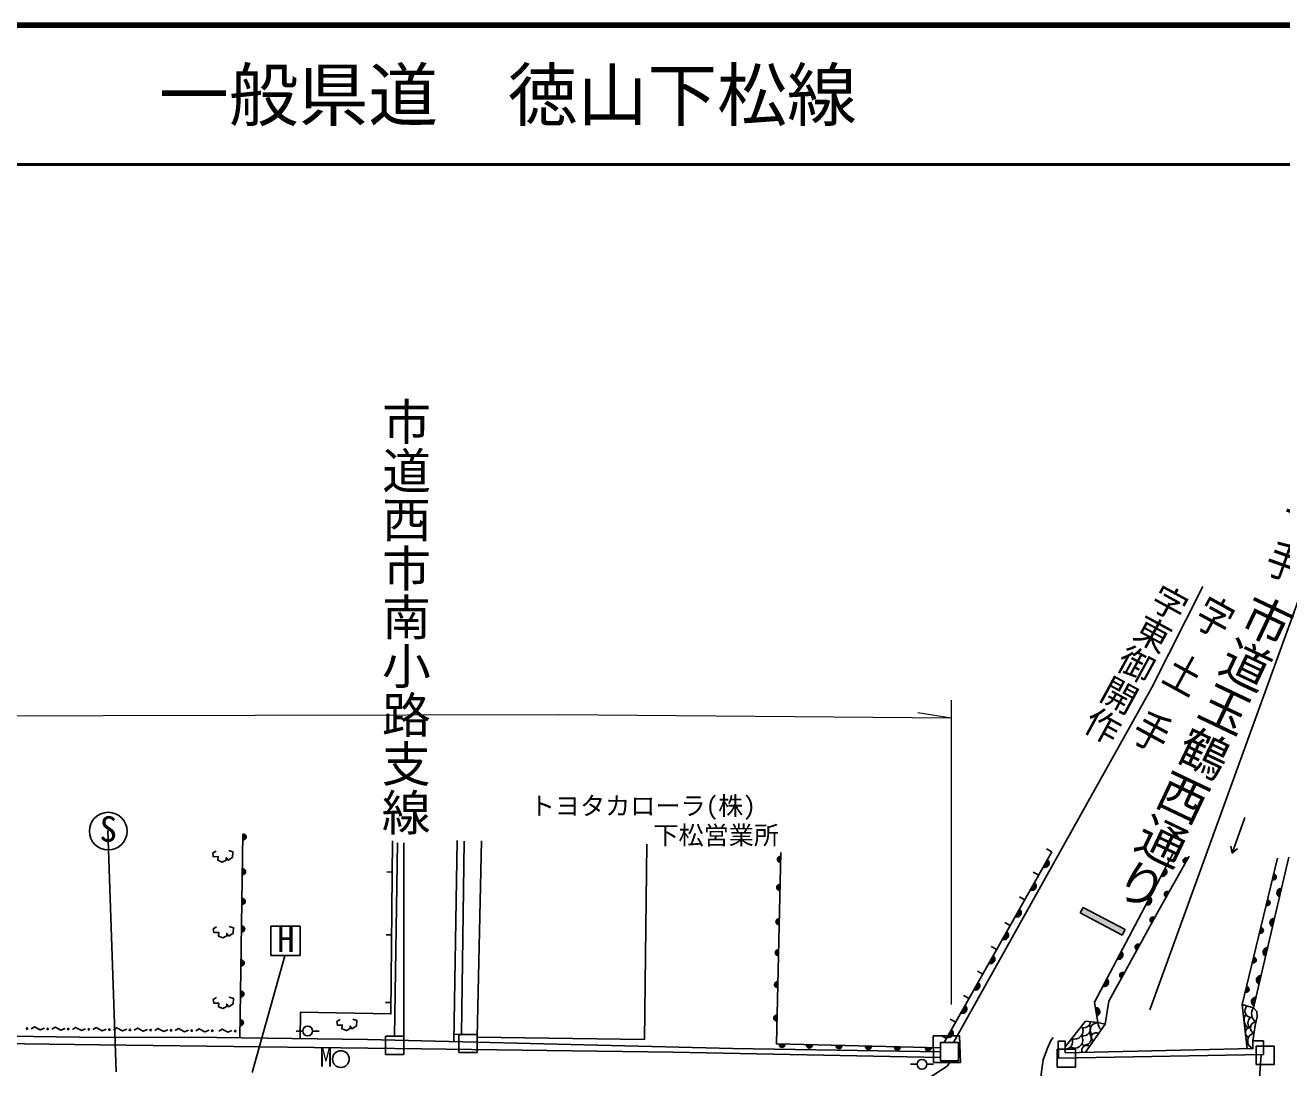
# Model space of a CAD drawing. Units: millimetres at full size, sheet at 1:1000; details may follow other scales. Extents: x 40000 to 680000, y 20000 to 380000.
# Drawn here: x 207134 to 297210, y 305261 to 380000 of the extents above; entities that cross this region are included whole.
import ezdxf
from ezdxf.enums import TextEntityAlignment as Align

# ---------------------------------------------------------------- set-up
doc = ezdxf.new("R2010")
doc.units = ezdxf.units.MM
doc.header["$LTSCALE"] = 1000
for name, color, linetype, lineweight in [('M-BGD', 7, 'Continuous', 25), ('M-BGD-EXST', 7, 'Continuous', 25), ('M-BMK-ROW', 30, 'Continuous', 25), ('M-STR-HTXT', 7, 'Continuous', 13), ('M-STR-STR1', 1, 'Continuous', 25), ('M-STR-STRC', 7, 'Continuous', 25), ('M-TTL', 2, 'Continuous', 140), ('M-TTL-LINE', 7, 'Continuous', 50)]:
    doc.layers.add(name, color=color, linetype=linetype, lineweight=lineweight)
doc.layers.add('M-BMK-HTXT', color=7, linetype='Continuous')
doc.layers.add('M-TTL-TXT', color=7, linetype='Continuous')
doc.styles.add('@ＭＳ ゴシック', font='')
doc.styles.add('ＭＳ ゴシック', font='')
doc.styles.get('@ＭＳ ゴシック').set_extended_font_data('@MS Gothic')
doc.styles.get('ＭＳ ゴシック').set_extended_font_data('MS Gothic')

msp = doc.modelspace()

# ---------------------------------------------------------------- hatches: boundary and pattern name
at = {"layer": 'M-BGD'}
for points in [[(222743, 322008), (222737, 321606, 0.4608), (222975, 321803, 0.4608)], [(261278, 320006), (261287, 320407, 0.4608), (261048, 320212, 0.4608)], [(280413, 320179), (280105, 319634, 0.84072)], [(290271, 319915), (290468, 320265, 0.4608), (290165, 320206, 0.4608)], [(222706, 319519), (222700, 319117, 0.4608), (222938, 319314, 0.4608)], [(288837, 319553), (288545, 319000, 0.84072)], [(296621, 319143), (296526, 318752, 0.4608), (296802, 318892, 0.4608)], [(261233, 317990), (261242, 318392, 0.4608), (261003, 318196, 0.4608)], [(279483, 318532), (279175, 317987, 0.84072)], [(297048, 317522), (297191, 318131, 0.84072)], [(222674, 317393), (222668, 316991, 0.4608), (222906, 317188, 0.4608)], [(287756, 317504), (287464, 316951, 0.84072)], [(288918, 317512), (289115, 317862, 0.4608), (288812, 317802, 0.4608)], [(296176, 317300), (296082, 316910, 0.4608), (296357, 317050, 0.4608)], [(278415, 316642), (278108, 316097, 0.84072)], [(222644, 315410), (222638, 315009, 0.4608), (222876, 315206, 0.4608)], [(261179, 315534), (261188, 315936, 0.4608), (260948, 315740, 0.4608)], [(287894, 315675), (288087, 316028, 0.4608), (287785, 315964, 0.4608)], [(295697, 315316), (295603, 314925, 0.4608), (295878, 315066, 0.4608)], [(296546, 315379), (296689, 315988, 0.84072)], [(277497, 315015), (277189, 314470, 0.84072)], [(261129, 313313), (261138, 313714, 0.4608), (260899, 313519, 0.4608)], [(285699, 313604), (285407, 313050, 0.84072)], [(286829, 313727), (287022, 314079, 0.4608), (286719, 314016, 0.4608)], [(296051, 313264), (296194, 313873, 0.84072)], [(222608, 312986), (222602, 312584, 0.4608), (222840, 312782, 0.4608)], [(276525, 313293), (276217, 312748, 0.84072)], [(295184, 313191), (295090, 312801, 0.4608), (295365, 312941, 0.4608)], [(285725, 311707), (285917, 312059, 0.4608), (285615, 311996, 0.4608)], [(295585, 311271), (295727, 311881, 0.84072)], [(261078, 311029), (261087, 311431, 0.4608), (260848, 311236, 0.4608)], [(275450, 311390), (275143, 310845, 0.84072)], [(284671, 311655), (284379, 311101, 0.84072)], [(294677, 311090), (294583, 310699, 0.4608), (294858, 310839, 0.4608)], [(222575, 310750), (222569, 310349, 0.4608), (222807, 310546, 0.4608)], [(295220, 309716), (295363, 310325, 0.84072)], [(261025, 308636), (261034, 309038, 0.4608), (260795, 308842, 0.4608)], [(274508, 309721), (274200, 309176, 0.84072)], [(283852, 309590), (283952, 308972, 0.84072)], [(222544, 308697), (222538, 308296, 0.4608), (222776, 308493, 0.4608)], [(273533, 307995), (273226, 307450, 0.84072)], [(261596, 306958), (261194, 306967, 0.4608), (261390, 306727, 0.4608)], [(263538, 306912), (263137, 306921, 0.4608), (263332, 306682, 0.4608)], [(265669, 306862), (265267, 306871, 0.4608), (265463, 306632, 0.4608)], [(267773, 306812), (267372, 306822, 0.4608), (267567, 306582, 0.4608)], [(269853, 306764), (269451, 306773, 0.4608), (269647, 306533, 0.4608)], [(272064, 306712), (271662, 306721, 0.4608), (271858, 306481, 0.4608)]]:
    msp.add_hatch(color=256, dxfattribs=at).paths.add_polyline_path(points)
at = {"layer": 'M-STR-STRC'}
msp.add_hatch(color=256, dxfattribs=at).paths.add_polyline_path([(282965, 316760), (282756, 316362), (285759, 314784), (285968, 315182)])

# ---------------------------------------------------------------- linework, layer by layer
at = {"layer": 'M-BGD'}
for p, q in [((222525, 307417), (222743, 322008)), ((233822, 321400), (233617, 307531)), ((234267, 307531), (234283, 321383)), ((238102, 321552), (237872, 307145)), ((238417, 307663), (238609, 321500)), ((280730, 320741), (273011, 307070)), ((280338, 320962), (280730, 320741)), ((293650, 320661), (294035, 320990)), ((297716, 320374), (295184, 309562)), ((233048, 319303), (233448, 319300)), ((279394, 319291), (279786, 319069)), ((278398, 317527), (278790, 317305)), ((277356, 315681), (277748, 315459)), ((233007, 314806), (233407, 314802)), ((276386, 313963), (276778, 313741)), ((275387, 312194), (275779, 311972)), ((232964, 309958), (233364, 309955)), ((274400, 310444), (274791, 310223)), ((273441, 308746), (273833, 308525)), ((227034, 307903), (226557, 307903)), ((227734, 307903), (228212, 307903)), ((238222, 307663), (237881, 307668)), ((272785, 307584), (273177, 307363)), ((271068, 305515), (270590, 305515)), ((271768, 305515), (272245, 305515))]:
    msp.add_line(p, q, dxfattribs=at)
for points in [[(294548, 323203), (293650, 320661), (293558, 321158)], [(220817, 320799), (220580, 320664), (220622, 320393), (220978, 320401), (220953, 320138), (221266, 320011), (221546, 320155), (221546, 320333), (221682, 320147), (221995, 320350), (222029, 320740), (221724, 320842)], [(233468, 321524), (233356, 309134), (226862, 309249), (226838, 307362)], [(251695, 321284), (251530, 307295), (239522, 307454), (239835, 321531)], [(272740, 306696), (260988, 306972), (261294, 320706)], [(283127, 306376), (284545, 308382), (284813, 310039), (288263, 316349), (290559, 320427)], [(289387, 320596), (283789, 309982), (284026, 308512), (284545, 308382)], [(294726, 306635), (294368, 309810), (296899, 320295)], [(220858, 315361), (220621, 315225), (220663, 314954), (221019, 314962), (220994, 314700), (221308, 314573), (221587, 314717), (221587, 314895), (221723, 314708), (222037, 314912), (222071, 315301), (221765, 315403)], [(220858, 310294), (220621, 310158), (220663, 309887), (221019, 309895), (220994, 309633), (221307, 309506), (221587, 309650), (221587, 309828), (221723, 309641), (222037, 309844), (222071, 310234), (221765, 310336)], [(272740, 306420), (257863, 306646), (238503, 307130), (231684, 307300), (220879, 307438), (211041, 307455), (192868, 307720), (182302, 307957), (174872, 308068), (154118, 308376), (139294, 308452), (114581, 308450), (88380, 308908), (71442, 309172), (67912, 309225)], [(294368, 309810), (295184, 309562), (295425, 309302), (295439, 308925), (295292, 308295), (295138, 307194)], [(68054, 308692), (89772, 308436), (111336, 308125), (130033, 308008), (145876, 307953), (164263, 307684), (185504, 307260), (212476, 306918), (235543, 306625), (253551, 306381), (272740, 305999)], [(208519, 308096), (208222, 307976), (207805, 308197), (207570, 308055)], [(209994, 308079), (209697, 307959), (209280, 308180), (209045, 308037)], [(211469, 308062), (211172, 307942), (210756, 308163), (210520, 308020)], [(212944, 308044), (212647, 307924), (212231, 308145), (211995, 308003)], [(214419, 308027), (214122, 307907), (213706, 308128), (213470, 307985)], [(215894, 308010), (215597, 307890), (215181, 308111), (214945, 307968)], [(217370, 307992), (217073, 307872), (216656, 308093), (216421, 307951)], [(218845, 307975), (218548, 307855), (218131, 308076), (217896, 307933)], [(220320, 307958), (220023, 307838), (219606, 308059), (219371, 307916)], [(229707, 308720), (229470, 308584), (229512, 308313), (229868, 308322), (229843, 308059), (230157, 307932), (230437, 308076), (230437, 308254), (230572, 308068), (230886, 308271), (230920, 308661), (230615, 308762)], [(284026, 308512), (283138, 308611), (281689, 306759)], [(221959, 307938), (221662, 307819), (221245, 308039), (221010, 307897)]]:
    msp.add_lwpolyline(points, dxfattribs=at)
for points in [[(232967, 306231), (234267, 306231), (234267, 307531), (232967, 307531)], [(238222, 306363), (239522, 306363), (239522, 307663), (238222, 307663)], [(272213, 307551), (274111, 307568), (274165, 305635), (272247, 305654)], [(272740, 305770), (274040, 305770), (274040, 307070), (272740, 307070)], [(281111, 305301), (282411, 305301), (282411, 306601), (281111, 306601)], [(295365, 305512), (296665, 305512), (296665, 306812), (295365, 306812)]]:
    msp.add_lwpolyline(points, close=True, dxfattribs=at)
for centre, radius in [((207275, 308073), 50), ((208750, 308056), 50), ((210225, 308038), 50), ((211700, 308021), 50), ((227384, 307903), 350), ((213175, 308004), 50), ((214650, 307986), 50), ((216125, 307969), 50), ((217600, 307952), 50), ((219075, 307934), 50), ((220551, 307917), 50), ((222190, 307898), 50), ((271418, 305515), 350)]:
    msp.add_circle(centre, radius, dxfattribs=at)
for centre, radius, start, end in [((222771, 321806), 203, 260.18433, 98.10772), ((261251, 320207), 203, 79.76183, 277.68521), ((280211, 319933), 318, 250.44131, 50.65905), ((290342, 320106), 203, 51.65131, 249.5747), ((222734, 319317), 203, 260.18433, 98.10772), ((288643, 319302), 318, 252.08416, 52.30189), ((296604, 318940), 203, 247.46951, 85.3929), ((261206, 318192), 203, 79.76183, 277.68521), ((279281, 318286), 318, 250.44131, 50.65905), ((297172, 317814), 318, 86.71409, 246.93182), ((222703, 317191), 203, 260.18433, 98.10772), ((287562, 317253), 318, 252.08416, 52.30189), ((288989, 317703), 203, 51.65131, 249.5747), ((296160, 317097), 203, 247.46951, 85.3929), ((278214, 316396), 318, 250.44131, 50.65905), ((222673, 315209), 203, 260.18433, 98.10772), ((261151, 315735), 203, 79.76183, 277.68521), ((287963, 315867), 203, 52.37238, 250.29576), ((295681, 315113), 203, 247.46951, 85.3929), ((296671, 315671), 318, 86.71409, 246.93182), ((277296, 314769), 318, 250.44131, 50.65905), ((261102, 313514), 203, 79.76183, 277.68521), ((285505, 313352), 318, 252.08416, 52.30189), ((286898, 313918), 203, 52.37238, 250.29576), ((296175, 313556), 318, 86.71409, 246.93182), ((222637, 312785), 203, 260.18433, 98.10772), ((276324, 313048), 318, 250.44131, 50.65905), ((295168, 312989), 203, 247.46951, 85.3929), ((285793, 311898), 203, 52.37238, 250.29576), ((295709, 311564), 318, 86.71409, 246.93182), ((261051, 311231), 203, 79.76183, 277.68521), ((275249, 311145), 318, 250.44131, 50.65905), ((284477, 311403), 318, 252.08416, 52.30189), ((294661, 310887), 203, 247.46951, 85.3929), ((222604, 310549), 203, 260.18433, 98.10772), ((295345, 310008), 318, 86.71409, 246.93182), ((260998, 308838), 203, 79.76183, 277.68521), ((274307, 309476), 318, 250.44131, 50.65905), ((283848, 309273), 318, 289.03893, 89.25666), ((295188, 308684), 688, 144.11193, 234.59101), ((295021, 309341), 466, 129.28251, 278.12276), ((295755, 309132), 714, 142.9935, 235.50474), ((222573, 308496), 203, 260.18433, 98.10772), ((282341, 307938), 621, 252.0489, 18.87467), ((283003, 308628), 495, 245.65548, 353.38639), ((282985, 308066), 514, 253.903, 33.63323), ((283963, 307992), 491, 82.73385, 225.01604), ((284653, 308479), 628, 176.9816, 231.82836), ((294983, 307791), 385, 107.46584, 244.87955), ((295362, 308464), 582, 134.35509, 225.45855), ((295358, 308131), 412, 91.08302, 249.72329), ((273332, 307749), 318, 250.44131, 50.65905), ((281697, 307112), 511, 269.14021, 27.49785), ((282378, 307246), 567, 237.61019, 35.01852), ((283048, 307394), 509, 246.62902, 46.32216), ((283877, 307461), 319, 52.14283, 237.3857), ((295330, 307184), 572, 101.56069, 250.4103), ((261394, 306931), 203, 169.69294, 7.61632), ((263337, 306885), 203, 169.69294, 7.61632), ((265467, 306835), 203, 169.69294, 7.61632), ((267572, 306785), 203, 169.69294, 7.61632), ((269651, 306737), 203, 169.69294, 7.61632), ((271862, 306685), 203, 169.69294, 7.61632), ((283202, 306532), 331, 49.70788, 209.09651)]:
    msp.add_arc(centre, radius, start, end, dxfattribs=at)
at = {"layer": 'M-BGD-EXST'}
for p, q in [((213652, 304980), (213063, 322269)), ((226846, 315413), (224746, 315413)), ((224746, 315413), (224746, 313313)), ((226846, 313313), (226846, 315413)), ((223397, 304922), (225753, 313293)), ((224746, 313313), (226846, 313313))]:
    msp.add_line(p, q, dxfattribs=at)
for centre, radius in [((213091, 322227), 1350), ((229768, 305892), 600)]:
    msp.add_circle(centre, radius, dxfattribs=at)
at = {"layer": 'M-BMK-ROW'}
msp.add_line((287755, 309412), (302421, 349918), dxfattribs=at)
msp.add_lwpolyline([(273669, 307070), (287893, 332520), (291536, 339768)], dxfattribs=at)
at = {"layer": 'M-STR-HTXT'}
for p, q in [((273540, 309797), (273540, 331608)), ((273540, 330337), (271112, 330699))]:
    msp.add_line(p, q, dxfattribs=at)
msp.add_lwpolyline([(273540, 330337), (245380, 330577), (201840, 330468), (128023, 330409), (68057, 330417)], dxfattribs=at)
at = {"layer": 'M-STR-STR1'}
msp.add_line((295722, 306206), (294685, 290736), dxfattribs=at)
msp.add_lwpolyline([(281170, 307174), (281689, 307174), (281689, 306343), (295138, 306645), (295138, 307194), (295885, 307194), (295885, 306209), (281195, 305953)], close=True, dxfattribs=at)
at = {"layer": 'M-STR-STRC'}
for p, q in [((282756, 316362), (282965, 316760)), ((285759, 314784), (282756, 316362)), ((285968, 315182), (282965, 316760)), ((285759, 314784), (285968, 315182))]:
    msp.add_line(p, q, dxfattribs=at)
for points in [[(281274, 302772), (280787, 302891), (280267, 303134), (280064, 303436), (279994, 303985), (279968, 304818), (280103, 305833), (280421, 306673), (280657, 307219), (280819, 307443)], [(226892, 303728), (269167, 303066), (271310, 304137), (273220, 305373), (273491, 305770)]]:
    msp.add_lwpolyline(points, dxfattribs=at)
at = {"layer": 'M-TTL'}
msp.add_line((680000, 380000), (40000, 380000), dxfattribs=at)
at = {"layer": 'M-TTL-LINE'}
msp.add_line((40000, 370000), (680000, 370000), dxfattribs=at)

# ---------------------------------------------------------------- texts
at = {"layer": 'M-BGD-EXST', "style": 'ＭＳ ゴシック'}
msp.add_text('S', height=1833, rotation=358.508, dxfattribs=at).set_placement((212436, 320934), align=Align.BOTTOM_LEFT)
for s, height, p in [('H', 1833, (225199, 313005)), ('M', 1320, (228246, 304951))]:
    msp.add_text(s, height=height, dxfattribs=at).set_placement(p, align=Align.BOTTOM_LEFT)
at = {"layer": 'M-BMK-HTXT', "style": '@ＭＳ ゴシック'}
for s, height, rotation, p in [('市道西市南小路支線', 2566, 269.931, (232385, 353344)), ('字東御開作', 1833, 241.39, (288462, 340387)), ('市道玉鶴西通り', 2566, 244.553, (295036, 339804))]:
    msp.add_text(s, height=height, rotation=rotation, dxfattribs=at).set_placement(p, align=Align.BOTTOM_LEFT)
at = {"layer": 'M-BMK-HTXT', "style": '@ＭＳ ゴシック', "width": 1.25}
for rotation, p in [(250.446, (299674, 352374)), (241.39, (291849, 339673))]:
    msp.add_text('字 土 手', height=1833, rotation=rotation, dxfattribs=at).set_placement(p, align=Align.BOTTOM_LEFT)
at = {"layer": 'M-BMK-HTXT', "style": 'ＭＳ ゴシック'}
for s, p in [('トヨタカローラ(株)', (243306, 322990)), ('下松営業所', (252166, 320877))]:
    msp.add_text(s, height=1320, dxfattribs=at).set_placement(p, align=Align.BOTTOM_LEFT)
at = {"layer": 'M-TTL-TXT', "style": 'ＭＳ ゴシック'}
msp.add_text('一般県道\u3000徳山下松線', height=3666, dxfattribs=at).set_placement((216734, 375000), align=Align.MIDDLE_LEFT)

doc.saveas('drawing.dxf')
